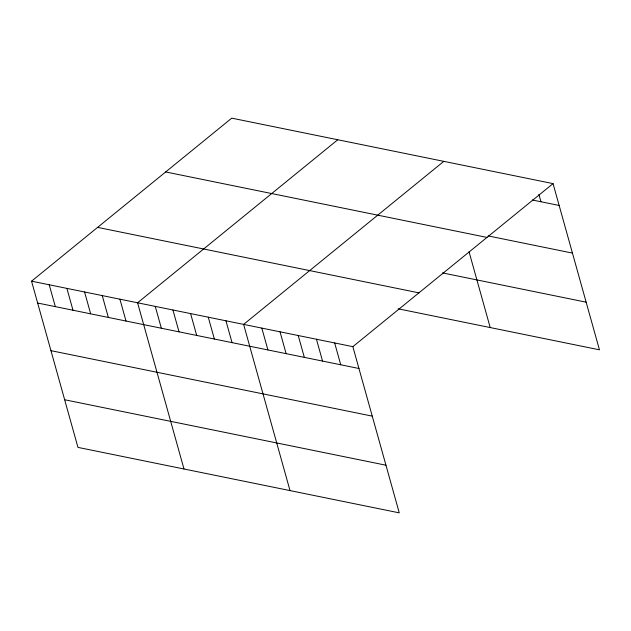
<?xml version="1.0" encoding="UTF-8"?>
<svg xmlns="http://www.w3.org/2000/svg" width="631" height="631" viewBox="0 0 631 631"><rect width="100%" height="100%" fill="white"/><g stroke="black" fill="none" stroke-linecap="round" stroke-linejoin="round"><path stroke-width="0.95" d="M31.55 281.181L352.855 346.656L399.257 512.853L77.952 447.387L31.55 281.181L231.743 118.147L553.048 183.613L599.45 349.819L398.129 308.796M337.774 139.751L137.582 302.785L183.984 468.991M443.798 161.355L243.613 324.397L290.015 490.595M352.855 346.656L553.048 183.613M532.312 199.988L559.145 205.461M488.118 235.915L572.443 253.094M165.677 171.947L486.982 237.422M442.489 272.907L586.152 302.178M97.616 227.381L418.921 292.855M37.647 303.03L358.952 368.496M50.945 350.662L372.258 416.137M64.654 399.746L385.959 465.213M538.906 194.466L540.941 201.746M469.038 251.745L490.208 327.56M334.651 342.941L340.748 364.789M316.439 339.233L322.544 361.074M298.234 335.526L304.331 357.367M280.03 331.811L286.127 353.66M261.818 328.104L267.915 349.945M225.937 320.793L232.042 342.633M208.269 317.196L214.366 339.036M190.594 313.591L196.698 335.432M172.926 309.995L179.023 331.835M155.25 306.39L161.355 328.23M119.906 299.189L126.011 321.029M102.238 295.584L108.335 317.432M84.562 291.987L90.667 313.828M66.894 288.383L72.991 310.231M49.218 284.786L55.323 306.627"/></g></svg>
